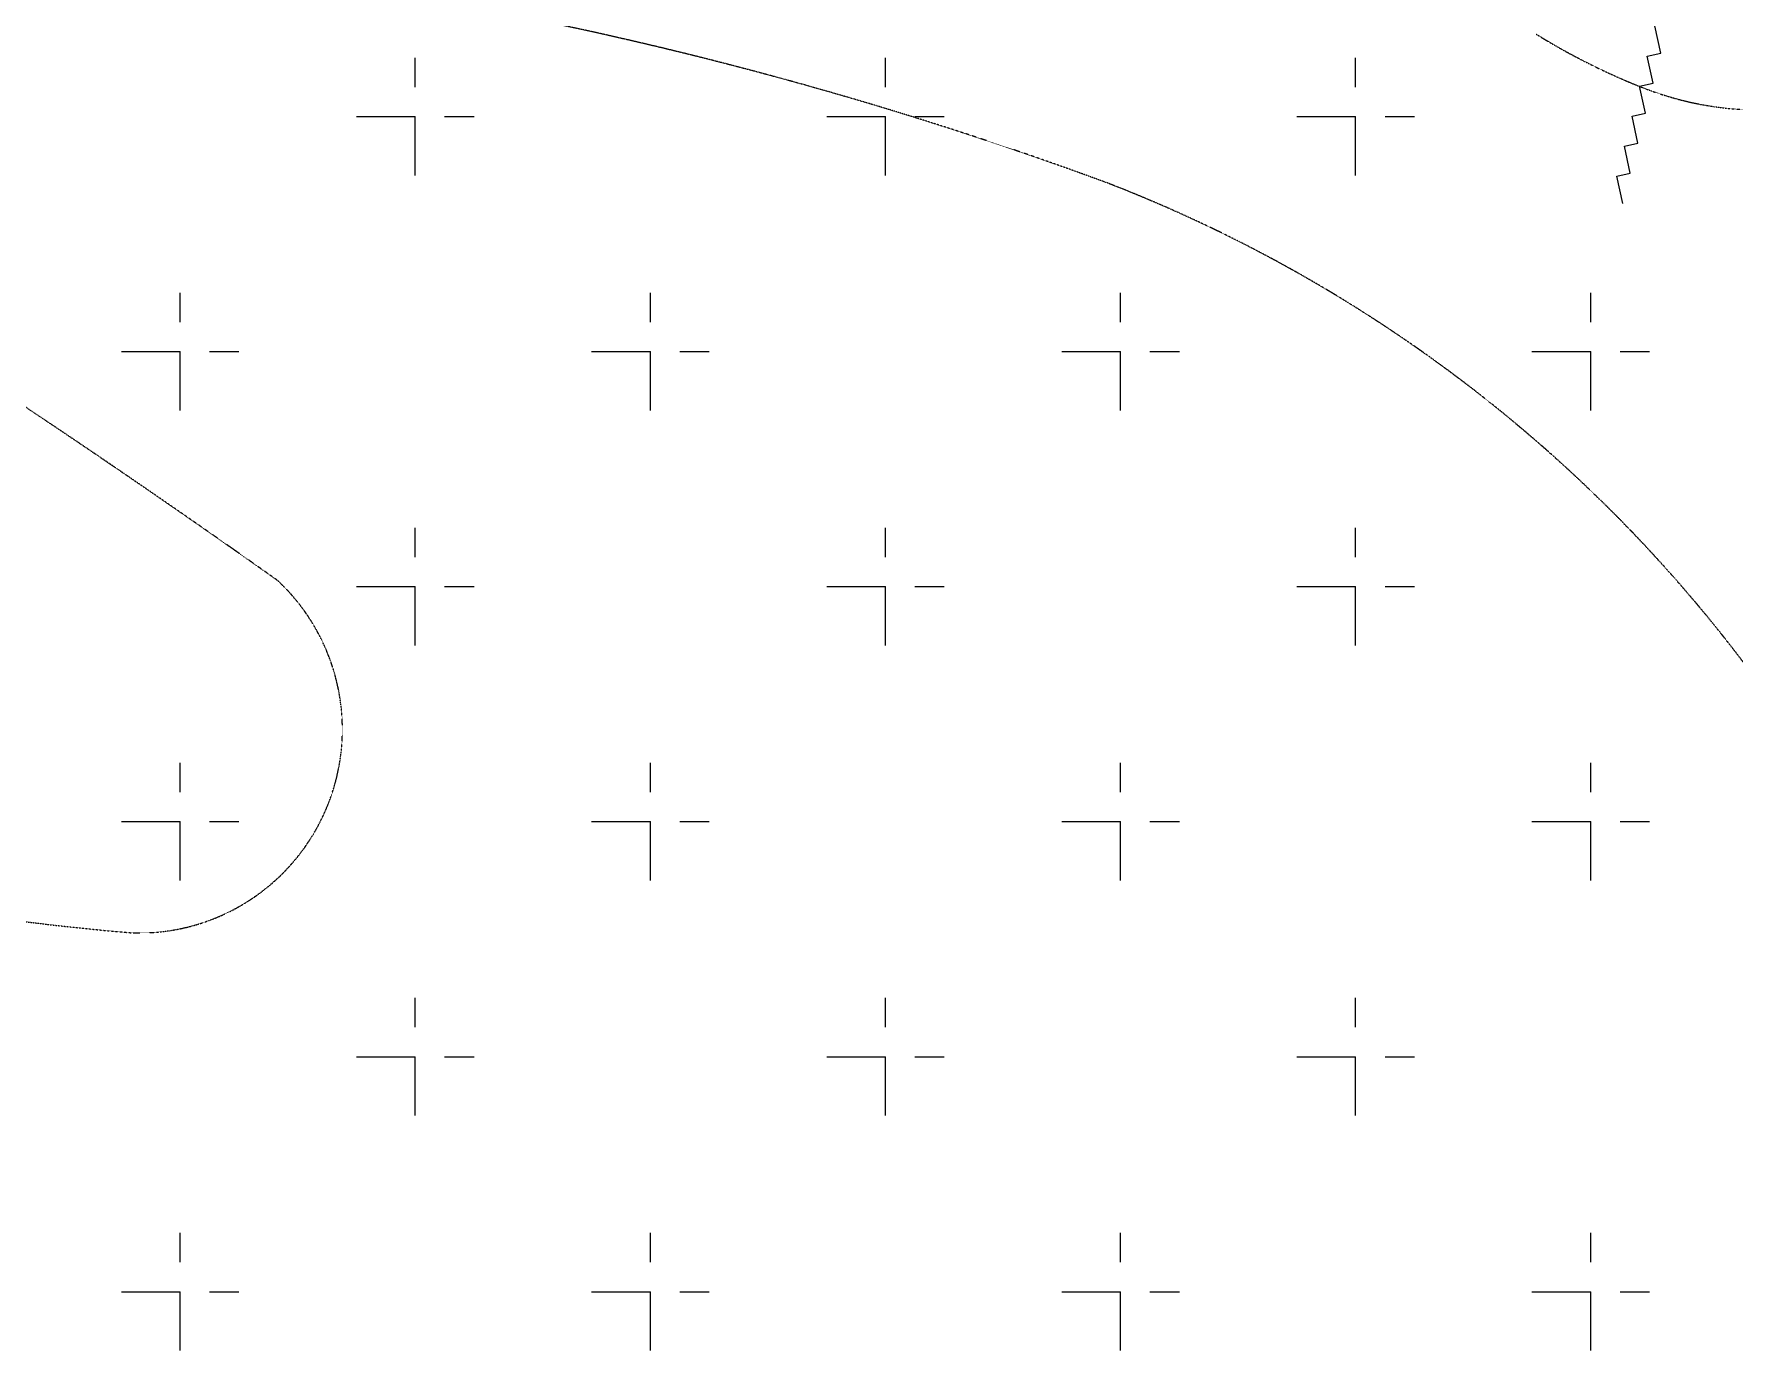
# Model space of a CAD drawing. Header units: millimetres. Extents: x 832728086 to 834530684, y 817551485 to 818349469.
# Drawn here: x 834343336 to 834361713, y 817899539 to 817913913 of the extents above; entities that cross this region are included whole.
import ezdxf

# ---------------------------------------------------------------- set-up
doc = ezdxf.new("R2010")
doc.units = ezdxf.units.MM
doc.header["$LTSCALE"] = 100
doc.linetypes.add('Hidden', pattern=[9.525, 6.35, -3.175])
doc.layers.add('+C-160', color=160, linetype='Hidden')
doc.layers.add('000-Tactile-l', color=8, linetype='Continuous')

# ---------------------------------------------------------------- blocks, each defined once
blk = doc.blocks.new('tactile')
at = {"layer": '000-Tactile-l', "ltscale": 5e-05}
for radius, end in [(141.57, 266.91007), (141.745, 266.91043), (141.92, 266.9108)]:
    blk.add_arc((834407.75, 818024.095), radius, 239.21944, end, dxfattribs=at)
blk = doc.blocks.new('A$C062A3D83')
at = {"layer": '+C-160'}
for p, q in [((37579, -91553), (37515, -91260)), ((24122, -92875), (24122, -91605)), ((29202, -92875), (29202, -91605)), ((34282, -92875), (34282, -91605)), ((37432, -91585), (37579, -91553)), ((37497, -91878), (37432, -91585)), ((37350, -91910), (37497, -91878)), ((37414, -92203), (37350, -91910)), ((23487, -92240), (24757, -92240)), ((28567, -92240), (29837, -92240)), ((33647, -92240), (34917, -92240)), ((37268, -92235), (37414, -92203)), ((37332, -92528), (37268, -92235)), ((37185, -92560), (37332, -92528)), ((37249, -92853), (37185, -92560)), ((37103, -92885), (37249, -92853)), ((37167, -93178), (37103, -92885)), ((21582, -95415), (21582, -94145)), ((26662, -95415), (26662, -94145)), ((31742, -95415), (31742, -94145)), ((36822, -95415), (36822, -94145)), ((20947, -94780), (22217, -94780)), ((26027, -94780), (27297, -94780)), ((31107, -94780), (32377, -94780)), ((36187, -94780), (37457, -94780)), ((24122, -97955), (24122, -96685)), ((29202, -97955), (29202, -96685)), ((34282, -97955), (34282, -96685)), ((23487, -97320), (24757, -97320)), ((28567, -97320), (29837, -97320)), ((33647, -97320), (34917, -97320)), ((21582, -100495), (21582, -99225)), ((26662, -100495), (26662, -99225)), ((31742, -100495), (31742, -99225)), ((36822, -100495), (36822, -99225)), ((20947, -99860), (22217, -99860)), ((26027, -99860), (27297, -99860)), ((31107, -99860), (32377, -99860)), ((36187, -99860), (37457, -99860)), ((24122, -103035), (24122, -101765)), ((29202, -103035), (29202, -101765)), ((34282, -103035), (34282, -101765)), ((23487, -102400), (24757, -102400)), ((28567, -102400), (29837, -102400)), ((33647, -102400), (34917, -102400)), ((21582, -105575), (21582, -104305)), ((26662, -105575), (26662, -104305)), ((31742, -105575), (31742, -104305)), ((36822, -105575), (36822, -104305)), ((20947, -104940), (22217, -104940)), ((26027, -104940), (27297, -104940)), ((31107, -104940), (32377, -104940)), ((36187, -104940), (37457, -104940))]:
    blk.add_line(p, q, dxfattribs=at)
at = {"layer": '+C-160', "ltscale": 5e-05}
for centre, radius, start, end in [((16832, -132963), 42644, 69.7005, 80.6681), ((-44486, -191848), 115988, 54.64259, 60.4246), ((40025, -85233), 7196, 238.1812, 248.9599), ((38662, -88678), 3491, 249.5414, 271.1526), ((25921, -107639), 15741, 32.7711, 68.7502), ((23315, -73968), 27187, 233.7027, 265.2676), ((21135, -98863), 2200, 268.3769, 47.0616)]:
    blk.add_arc(centre, radius, start, end, dxfattribs=at)
at = {"layer": '+C-160'}
for radius, end in [(140950, 246.58402), (142550, 267.3345), (142400, 267.3345)]:
    blk.add_arc((84417, 18835), radius, 239.21944, end, dxfattribs=at)
at = {"layer": '+C-160', "ltscale": 0.01}
for radius, end in [(141450, 246.58402), (142550, 267.3345), (142550, 250.58424), (142850, 267.3345)]:
    blk.add_arc((84417, 18835), radius, 239.21944, end, dxfattribs=at)
at = {"layer": '+C-160'}
blk.add_ellipse((84417, 18835), major_axis=(48537, 132329), ratio=1, start_param=2.955922, end_param=3.084458, dxfattribs=at)

msp = doc.modelspace()

# ---------------------------------------------------------------- block references
at = {"layer": '+C-160', "ltscale": 5}
msp.add_blockref('A$C062A3D83', (834323333.3128, 818005260.0327), dxfattribs=at)
at = {"layer": '000-Tactile-l', "xscale": 1000, "yscale": 1000, "zscale": 1000}
msp.add_blockref('tactile', (-56.4905, -49.2817, -0.0703), dxfattribs=at)

doc.saveas('drawing.dxf')
